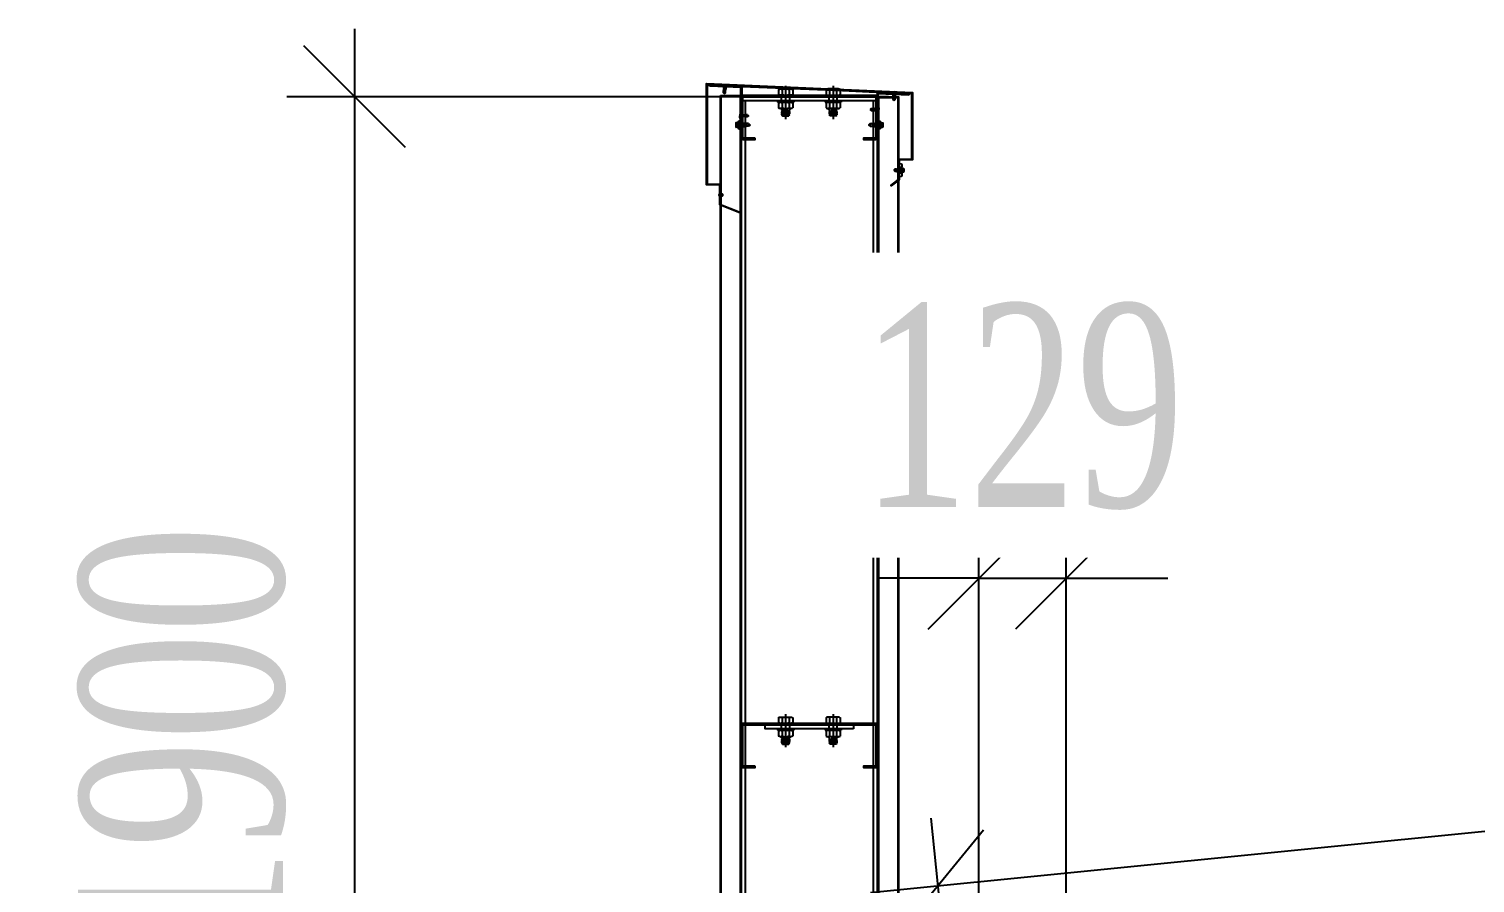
# Model space of a CAD drawing. Header units: inches. Extents: x 315041 to 662841, y -45540 to -35018.
# Drawn here: x 329958.72 to 329980.05, y -36197.7 to -36185.1 of the extents above; entities that cross this region are included whole.
import ezdxf

# ---------------------------------------------------------------- set-up
doc = ezdxf.new("R2010")
doc.units = ezdxf.units.IN
doc.header["$MEASUREMENT"] = 0
doc.linetypes.add('CENTER2', pattern=[28.575, 19.05, -3.175, 3.175, -3.175])
doc.linetypes.add('DASHED2', pattern=[9.525, 6.35, -3.175])
for name, color, linetype in [('2', 2, 'Continuous'), ('251', 251, 'Continuous'), ('3', 3, 'Continuous'), ('5', 5, 'Continuous'), ('6', 6, 'Continuous'), ('8', 8, 'Continuous'), ('DIM', 8, 'Continuous'), ('flashing', 6, 'Continuous'), ('STRUCTURE', 1, 'Continuous')]:
    doc.layers.add(name, color=color, linetype=linetype)
doc.styles.add('ST1', font='times.ttf', dxfattribs={"width": 0.7})
doc.dimstyles.new('100', dxfattribs={"dimtxt": 3, "dimasz": 1.5, "dimexe": 1, "dimexo": 0, "dimgap": 1, "dimtad": 1, "dimdec": 0, "dimlfac": 100, "dimzin": 0, "dimdsep": 46, "dimtxsty": 'ST1', "dimblk": 'OBLIQUE', "dimcen": 1, "dimdle": 1, "dimclrd": 8, "dimclre": 8, "dimclrt": 3, "dimadec": 0, "dimazin": 0, "dimtfac": 1, "dimtdec": 0, "dimtix": 1, "dimtmove": 1, "dimatfit": 3, "dimfxl": 0, "dimtfill": 1, "dimtolj": 1, "dimtzin": 0, "dimlwd": -1, "dimlwe": -1, "dimarcsym": 1})

# ---------------------------------------------------------------- blocks, each defined once
blk = doc.blocks.new('*U170')
at = {"layer": '251'}
h = blk.add_hatch(color=256, dxfattribs=at)
h.paths.add_polyline_path([(-0.053, -0.04), (-0.053, -0.043, -0.192582), (-0.048, -0.029, -0.192582), (-0.053, -0.014)])
h.paths.add_polyline_path([(-0.053, 0.014, -0.192582), (-0.048, 0.029, -0.192582), (-0.053, 0.043)])
h = blk.add_hatch(color=256, dxfattribs=at)
h.paths.add_polyline_path([(0.056, -0.04), (0.056, -0.043, -0.192582), (0.062, -0.029, -0.192582), (0.056, -0.014)])
h.paths.add_polyline_path([(0.056, 0.014, -0.192582), (0.062, 0.029, -0.192582), (0.056, 0.043)])
at = {"layer": '5', "linetype": 'CENTER2', "ltscale": 0.2}
blk.add_line((-0.077, 0), (0.194, 0), dxfattribs=at)
at = {"layer": '8'}
for p, q in [((-0.053, 0.04), (-0.053, -0.04)), ((-0.048, 0.058), (-0.006, 0.058)), ((-0.048, 0.029), (-0.006, 0.029)), ((0, 0.043), (0, -0.043)), ((0.044, 0.033), (0, 0.033)), ((0.044, -0.066), (0.044, 0.066)), ((0.044, 0.066), (0.056, 0.066)), ((0.056, -0.066), (0.056, 0.066)), ((0.056, 0.04), (0.056, -0.04)), ((0.062, 0.058), (0.103, 0.058)), ((0.062, 0.029), (0.103, 0.029)), ((0.109, 0.043), (0.109, -0.043)), ((0.117, 0.033), (0.109, 0.033)), ((0.121, 0.027), (0.117, 0.033)), ((0.117, 0.033), (0.117, -0.017)), ((0.117, -0.017), (0.121, 0.027)), ((0.127, 0.033), (0.121, 0.027)), ((0.131, 0.027), (0.127, 0.033)), ((0.164, 0.03), (0.161, 0.027)), ((0.169, 0.027), (0.164, 0.03)), ((0.166, -0.027), (0.167, 0)), ((0.169, 0), (0.167, 0)), ((0.167, 0), (0.169, 0)), ((0.169, 0.027), (0.169, -0.027)), ((-0.048, -0.029), (-0.006, -0.029)), ((-0.048, -0.029), (-0.006, -0.029)), ((-0.048, -0.058), (-0.006, -0.058)), ((0.044, -0.033), (0, -0.033)), ((0.044, -0.066), (0.056, -0.066)), ((0.062, -0.029), (0.103, -0.029)), ((0.062, -0.029), (0.103, -0.029)), ((0.062, -0.058), (0.103, -0.058)), ((0.12, -0.033), (0.109, -0.033)), ((0.126, -0.027), (0.12, -0.033)), ((0.16, -0.033), (0.156, -0.027)), ((0.166, -0.027), (0.16, -0.033)), ((0.166, -0.027), (0.169, -0.027))]:
    blk.add_line(p, q, dxfattribs=at)
for points in [[(0.136, -0.027), (0.13, -0.033), (0.126, -0.027), (0.131, 0.027), (0.137, 0.033), (0.141, 0.027)], [(0.146, -0.027), (0.14, -0.033), (0.136, -0.027), (0.141, 0.027), (0.147, 0.033), (0.151, 0.027)], [(0.156, -0.027), (0.15, -0.033), (0.146, -0.027), (0.151, 0.027), (0.157, 0.033), (0.161, 0.027)]]:
    blk.add_lwpolyline(points, close=True, dxfattribs=at)
for centre, start, end in [((-0.032, 0.043), 136.3972, 223.6028), ((-0.032, 0.014), 136.3972, 180), ((-0.021, 0.043), 316.3972, 43.6028), ((-0.021, 0.014), 0, 43.6028), ((0.077, 0.043), 136.3972, 223.6028), ((0.077, 0.014), 136.3972, 180), ((0.088, 0.043), 316.3972, 43.6028), ((0.088, 0.014), 0, 43.6028), ((-0.032, -0.014), 180, 223.6028), ((-0.032, -0.043), 136.3972, 223.6028), ((-0.021, -0.014), 316.3972, 0), ((-0.021, -0.043), 316.3972, 43.6028), ((0.077, -0.014), 180, 223.6028), ((0.077, -0.043), 136.3972, 223.6028), ((0.088, -0.014), 316.3972, 0), ((0.088, -0.043), 316.3972, 43.6028)]:
    blk.add_arc(centre, 0.0209, start, end, dxfattribs=at)
blk = doc.blocks.new('*U171')
at = {"layer": '251'}
h = blk.add_hatch(color=256, dxfattribs=at)
h.paths.add_polyline_path([(-0.053, -0.04), (-0.053, -0.043, -0.192582), (-0.048, -0.029, -0.192582), (-0.053, -0.014)])
h.paths.add_polyline_path([(-0.053, 0.014, -0.192582), (-0.048, 0.029, -0.192582), (-0.053, 0.043)])
h = blk.add_hatch(color=256, dxfattribs=at)
h.paths.add_polyline_path([(0.056, -0.04), (0.056, -0.043, -0.192582), (0.062, -0.029, -0.192582), (0.056, -0.014)])
h.paths.add_polyline_path([(0.056, 0.014, -0.192582), (0.062, 0.029, -0.192582), (0.056, 0.043)])
at = {"layer": '5', "linetype": 'CENTER2', "ltscale": 0.2}
blk.add_line((-0.077, 0), (0.194, 0), dxfattribs=at)
at = {"layer": '8'}
for p, q in [((-0.053, 0.04), (-0.053, -0.04)), ((-0.048, 0.058), (-0.006, 0.058)), ((-0.048, 0.029), (-0.006, 0.029)), ((0, 0.043), (0, -0.043)), ((0.044, 0.033), (0, 0.033)), ((0.044, -0.066), (0.044, 0.066)), ((0.044, 0.066), (0.056, 0.066)), ((0.056, -0.066), (0.056, 0.066)), ((0.056, 0.04), (0.056, -0.04)), ((0.062, 0.058), (0.103, 0.058)), ((0.062, 0.029), (0.103, 0.029)), ((0.109, 0.043), (0.109, -0.043)), ((0.117, 0.033), (0.109, 0.033)), ((0.121, 0.027), (0.117, 0.033)), ((0.117, 0.033), (0.117, -0.017)), ((0.117, -0.017), (0.121, 0.027)), ((0.127, 0.033), (0.121, 0.027)), ((0.131, 0.027), (0.127, 0.033)), ((0.164, 0.03), (0.161, 0.027)), ((0.169, 0.027), (0.164, 0.03)), ((0.166, -0.027), (0.167, 0)), ((0.169, 0), (0.167, 0)), ((0.167, 0), (0.169, 0)), ((0.169, 0.027), (0.169, -0.027)), ((-0.048, -0.029), (-0.006, -0.029)), ((-0.048, -0.029), (-0.006, -0.029)), ((-0.048, -0.058), (-0.006, -0.058)), ((0.044, -0.033), (0, -0.033)), ((0.044, -0.066), (0.056, -0.066)), ((0.062, -0.029), (0.103, -0.029)), ((0.062, -0.029), (0.103, -0.029)), ((0.062, -0.058), (0.103, -0.058)), ((0.12, -0.033), (0.109, -0.033)), ((0.126, -0.027), (0.12, -0.033)), ((0.16, -0.033), (0.156, -0.027)), ((0.166, -0.027), (0.16, -0.033)), ((0.166, -0.027), (0.169, -0.027))]:
    blk.add_line(p, q, dxfattribs=at)
for points in [[(0.136, -0.027), (0.13, -0.033), (0.126, -0.027), (0.131, 0.027), (0.137, 0.033), (0.141, 0.027)], [(0.146, -0.027), (0.14, -0.033), (0.136, -0.027), (0.141, 0.027), (0.147, 0.033), (0.151, 0.027)], [(0.156, -0.027), (0.15, -0.033), (0.146, -0.027), (0.151, 0.027), (0.157, 0.033), (0.161, 0.027)]]:
    blk.add_lwpolyline(points, close=True, dxfattribs=at)
for centre, start, end in [((-0.032, 0.043), 136.3972, 223.6028), ((-0.032, 0.014), 136.3972, 180), ((-0.021, 0.043), 316.3972, 43.6028), ((-0.021, 0.014), 0, 43.6028), ((0.077, 0.043), 136.3972, 223.6028), ((0.077, 0.014), 136.3972, 180), ((0.088, 0.043), 316.3972, 43.6028), ((0.088, 0.014), 0, 43.6028), ((-0.032, -0.014), 180, 223.6028), ((-0.032, -0.043), 136.3972, 223.6028), ((-0.021, -0.014), 316.3972, 0), ((-0.021, -0.043), 316.3972, 43.6028), ((0.077, -0.014), 180, 223.6028), ((0.077, -0.043), 136.3972, 223.6028), ((0.088, -0.014), 316.3972, 0), ((0.088, -0.043), 316.3972, 43.6028)]:
    blk.add_arc(centre, 0.0209, start, end, dxfattribs=at)
blk = doc.blocks.new('*U172')
at = {"layer": '251'}
h = blk.add_hatch(color=256, dxfattribs=at)
h.paths.add_polyline_path([(-0.053, -0.04), (-0.053, -0.043, -0.192582), (-0.048, -0.029, -0.192582), (-0.053, -0.014)])
h.paths.add_polyline_path([(-0.053, 0.014, -0.192582), (-0.048, 0.029, -0.192582), (-0.053, 0.043)])
h = blk.add_hatch(color=256, dxfattribs=at)
h.paths.add_polyline_path([(0.056, -0.04), (0.056, -0.043, -0.192582), (0.062, -0.029, -0.192582), (0.056, -0.014)])
h.paths.add_polyline_path([(0.056, 0.014, -0.192582), (0.062, 0.029, -0.192582), (0.056, 0.043)])
at = {"layer": '5', "linetype": 'CENTER2', "ltscale": 0.2}
blk.add_line((-0.077, 0), (0.194, 0), dxfattribs=at)
at = {"layer": '8'}
for p, q in [((-0.053, 0.04), (-0.053, -0.04)), ((-0.048, 0.058), (-0.006, 0.058)), ((-0.048, 0.029), (-0.006, 0.029)), ((0, 0.043), (0, -0.043)), ((0.044, 0.033), (0, 0.033)), ((0.044, -0.066), (0.044, 0.066)), ((0.044, 0.066), (0.056, 0.066)), ((0.056, -0.066), (0.056, 0.066)), ((0.056, 0.04), (0.056, -0.04)), ((0.062, 0.058), (0.103, 0.058)), ((0.062, 0.029), (0.103, 0.029)), ((0.109, 0.043), (0.109, -0.043)), ((0.117, 0.033), (0.109, 0.033)), ((0.121, 0.027), (0.117, 0.033)), ((0.117, 0.033), (0.117, -0.017)), ((0.117, -0.017), (0.121, 0.027)), ((0.127, 0.033), (0.121, 0.027)), ((0.131, 0.027), (0.127, 0.033)), ((0.164, 0.03), (0.161, 0.027)), ((0.169, 0.027), (0.164, 0.03)), ((0.166, -0.027), (0.167, 0)), ((0.169, 0), (0.167, 0)), ((0.167, 0), (0.169, 0)), ((0.169, 0.027), (0.169, -0.027)), ((-0.048, -0.029), (-0.006, -0.029)), ((-0.048, -0.029), (-0.006, -0.029)), ((-0.048, -0.058), (-0.006, -0.058)), ((0.044, -0.033), (0, -0.033)), ((0.044, -0.066), (0.056, -0.066)), ((0.062, -0.029), (0.103, -0.029)), ((0.062, -0.029), (0.103, -0.029)), ((0.062, -0.058), (0.103, -0.058)), ((0.12, -0.033), (0.109, -0.033)), ((0.126, -0.027), (0.12, -0.033)), ((0.16, -0.033), (0.156, -0.027)), ((0.166, -0.027), (0.16, -0.033)), ((0.166, -0.027), (0.169, -0.027))]:
    blk.add_line(p, q, dxfattribs=at)
for points in [[(0.136, -0.027), (0.13, -0.033), (0.126, -0.027), (0.131, 0.027), (0.137, 0.033), (0.141, 0.027)], [(0.146, -0.027), (0.14, -0.033), (0.136, -0.027), (0.141, 0.027), (0.147, 0.033), (0.151, 0.027)], [(0.156, -0.027), (0.15, -0.033), (0.146, -0.027), (0.151, 0.027), (0.157, 0.033), (0.161, 0.027)]]:
    blk.add_lwpolyline(points, close=True, dxfattribs=at)
for centre, start, end in [((-0.032, 0.043), 136.3972, 223.6028), ((-0.032, 0.014), 136.3972, 180), ((-0.021, 0.043), 316.3972, 43.6028), ((-0.021, 0.014), 0, 43.6028), ((0.077, 0.043), 136.3972, 223.6028), ((0.077, 0.014), 136.3972, 180), ((0.088, 0.043), 316.3972, 43.6028), ((0.088, 0.014), 0, 43.6028), ((-0.032, -0.014), 180, 223.6028), ((-0.032, -0.043), 136.3972, 223.6028), ((-0.021, -0.014), 316.3972, 0), ((-0.021, -0.043), 316.3972, 43.6028), ((0.077, -0.014), 180, 223.6028), ((0.077, -0.043), 136.3972, 223.6028), ((0.088, -0.014), 316.3972, 0), ((0.088, -0.043), 316.3972, 43.6028)]:
    blk.add_arc(centre, 0.0209, start, end, dxfattribs=at)
blk = doc.blocks.new('*U173')
at = {"layer": '251'}
h = blk.add_hatch(color=256, dxfattribs=at)
h.paths.add_polyline_path([(-0.053, -0.04), (-0.053, -0.043, -0.192582), (-0.048, -0.029, -0.192582), (-0.053, -0.014)])
h.paths.add_polyline_path([(-0.053, 0.014, -0.192582), (-0.048, 0.029, -0.192582), (-0.053, 0.043)])
h = blk.add_hatch(color=256, dxfattribs=at)
h.paths.add_polyline_path([(0.056, -0.04), (0.056, -0.043, -0.192582), (0.062, -0.029, -0.192582), (0.056, -0.014)])
h.paths.add_polyline_path([(0.056, 0.014, -0.192582), (0.062, 0.029, -0.192582), (0.056, 0.043)])
at = {"layer": '5', "linetype": 'CENTER2', "ltscale": 0.2}
blk.add_line((-0.077, 0), (0.194, 0), dxfattribs=at)
at = {"layer": '8'}
for p, q in [((-0.053, 0.04), (-0.053, -0.04)), ((-0.048, 0.058), (-0.006, 0.058)), ((-0.048, 0.029), (-0.006, 0.029)), ((0, 0.043), (0, -0.043)), ((0.044, 0.033), (0, 0.033)), ((0.044, -0.066), (0.044, 0.066)), ((0.044, 0.066), (0.056, 0.066)), ((0.056, -0.066), (0.056, 0.066)), ((0.056, 0.04), (0.056, -0.04)), ((0.062, 0.058), (0.103, 0.058)), ((0.062, 0.029), (0.103, 0.029)), ((0.109, 0.043), (0.109, -0.043)), ((0.117, 0.033), (0.109, 0.033)), ((0.121, 0.027), (0.117, 0.033)), ((0.117, 0.033), (0.117, -0.017)), ((0.117, -0.017), (0.121, 0.027)), ((0.127, 0.033), (0.121, 0.027)), ((0.131, 0.027), (0.127, 0.033)), ((0.164, 0.03), (0.161, 0.027)), ((0.169, 0.027), (0.164, 0.03)), ((0.166, -0.027), (0.167, 0)), ((0.169, 0), (0.167, 0)), ((0.167, 0), (0.169, 0)), ((0.169, 0.027), (0.169, -0.027)), ((-0.048, -0.029), (-0.006, -0.029)), ((-0.048, -0.029), (-0.006, -0.029)), ((-0.048, -0.058), (-0.006, -0.058)), ((0.044, -0.033), (0, -0.033)), ((0.044, -0.066), (0.056, -0.066)), ((0.062, -0.029), (0.103, -0.029)), ((0.062, -0.029), (0.103, -0.029)), ((0.062, -0.058), (0.103, -0.058)), ((0.12, -0.033), (0.109, -0.033)), ((0.126, -0.027), (0.12, -0.033)), ((0.16, -0.033), (0.156, -0.027)), ((0.166, -0.027), (0.16, -0.033)), ((0.166, -0.027), (0.169, -0.027))]:
    blk.add_line(p, q, dxfattribs=at)
for points in [[(0.136, -0.027), (0.13, -0.033), (0.126, -0.027), (0.131, 0.027), (0.137, 0.033), (0.141, 0.027)], [(0.146, -0.027), (0.14, -0.033), (0.136, -0.027), (0.141, 0.027), (0.147, 0.033), (0.151, 0.027)], [(0.156, -0.027), (0.15, -0.033), (0.146, -0.027), (0.151, 0.027), (0.157, 0.033), (0.161, 0.027)]]:
    blk.add_lwpolyline(points, close=True, dxfattribs=at)
for centre, start, end in [((-0.032, 0.043), 136.3972, 223.6028), ((-0.032, 0.014), 136.3972, 180), ((-0.021, 0.043), 316.3972, 43.6028), ((-0.021, 0.014), 0, 43.6028), ((0.077, 0.043), 136.3972, 223.6028), ((0.077, 0.014), 136.3972, 180), ((0.088, 0.043), 316.3972, 43.6028), ((0.088, 0.014), 0, 43.6028), ((-0.032, -0.014), 180, 223.6028), ((-0.032, -0.043), 136.3972, 223.6028), ((-0.021, -0.014), 316.3972, 0), ((-0.021, -0.043), 316.3972, 43.6028), ((0.077, -0.014), 180, 223.6028), ((0.077, -0.043), 136.3972, 223.6028), ((0.088, -0.014), 316.3972, 0), ((0.088, -0.043), 316.3972, 43.6028)]:
    blk.add_arc(centre, 0.0209, start, end, dxfattribs=at)
blk = doc.blocks.new('RIVET')
at = {"color": 8}
for p, q in [((-3.9, 1.1), (-4.2, 0)), ((-4.2, 0), (-3.9, -1.1)), ((-3.9, -1.1), (-3.9, 1.1)), ((-3.5, -1.3), (-3.5, 1.3)), ((-1, -1.2), (-1, 1.3)), ((-1, 1.3), (-0.1, 1.3)), ((0, 1.3), (0, 2.4)), ((0, -1.3), (0, 1.3)), ((0.1, 2.5), (0.1, 2.5)), ((0.1, 2.5), (0.7, 1.4)), ((0.1, -2.5), (0.1, 2.5)), ((0.7, 1.1), (0.7, -1.1)), ((0.9, 0.7), (0.7, 0.7)), ((0.9, -0.7), (0.9, 0.7)), ((-0.1, -1.2), (-1, -1.2)), ((0, -2.4), (0, -1.3)), ((0.7, -1.4), (0.1, -2.5)), ((0.1, -2.5), (0.1, -2.5)), ((0.9, -0.7), (0.7, -0.7))]:
    blk.add_line(p, q, dxfattribs=at)
for centre, radius, start, end in [((-3.4, 0.7), 0.634, 101.5667, 142.2309), ((-2.5, -0.1), 1.78, 64.6352, 125.2369), ((-0.9, 3), 1.71, 240.4783, 268.3625), ((-0.1, 1.3), 0.0625, 270, 0), ((0.1, 2.4), 0.0625, 90, 180), ((0.1, 2.4), 0.0625, 26.5651, 90), ((0.1, 1.1), 0.625, 0, 26.5651), ((5.4, 0.6), 4.45, 179.0778, 187.9518), ((5.8, -0.6), 4.85, 172.415, 180.5555), ((-3.4, -0.7), 0.634, 217.7691, 258.4333), ((-2.5, 0.1), 1.78, 234.7631, 295.3648), ((-0.9, -3), 1.71, 91.6375, 119.5217), ((-0.1, -1.3), 0.0625, 0, 90), ((0.1, -2.4), 0.0625, 180, 270), ((0.1, -2.4), 0.0625, 270, 333.4349), ((0.1, -1.1), 0.625, 333.4349, 0)]:
    blk.add_arc(centre, radius, start, end, dxfattribs=at)
blk = doc.blocks.new('SideLap')
at = {"layer": 'STRUCTURE', "color": 1, "linetype": 'Continuous'}
for p, q in [((15, 16), (0, 0)), ((20, 6), (0, -3)), ((15, 16), (20, 12)), ((15, 16), (40, 16)), ((42, 30), (40, 16)), ((40, 16), (44, -8)), ((48, 16), (42, 30)), ((42, 30), (48, -10)), ((52, -11), (48, 16)), ((48, 16), (52, 16)), ((54, 30), (52, 16)), ((52, 16), (57, -18)), ((60, 16), (54, 30)), ((54, 30), (64, -33)), ((65, -18), (60, 16)), ((60, 16), (64, 16)), ((66, 30), (64, 16)), ((64, 16), (69, -18)), ((72, 16), (66, 30)), ((66, 30), (76, -33)), ((77, -18), (72, 16)), ((72, 16), (76, 16)), ((78, 31), (76, 16)), ((76, 16), (81, -18)), ((84, 16), (78, 31)), ((78, 31), (88, -33)), ((89, -18), (84, 16)), ((84, 16), (88, 16)), ((90, 30), (88, 16)), ((88, 16), (93, -18)), ((96, 16), (90, 30)), ((90, 30), (100, -33)), ((101, -18), (96, 16)), ((96, 16), (100, 16)), ((102, 30), (100, 16)), ((100, 16), (105, -18)), ((108, 16), (102, 30)), ((102, 30), (112, -33)), ((112, -11), (108, 16)), ((108, 16), (112, 16)), ((112, -51), (112, 48)), ((122, -52), (122, 49)), ((122, 49), (126, 49)), ((126, 49), (134, 16)), ((126, 49), (126, -52)), ((134, 16), (134, -18)), ((134, 16), (135, 16)), ((135, 39), (135, 19)), ((135, 19), (135, -22)), ((142, 39), (142, -42)), ((142, 26), (165, 26)), ((142, 25), (161, 23)), ((161, 1), (142, -1)), ((169, 22), (169, -25)), ((0, -3), (15, -18)), ((2, -2), (16, -10)), ((15, -18), (45, -18)), ((24, -12), (51, -17)), ((45, -16), (45, -18)), ((45, -18), (52, -33)), ((49, -16), (52, -33)), ((52, -33), (53, -18)), ((53, -18), (53, -16)), ((53, -18), (57, -18)), ((57, -18), (64, -33)), ((64, -33), (65, -18)), ((65, -18), (69, -18)), ((69, -18), (76, -33)), ((76, -33), (77, -18)), ((77, -18), (81, -18)), ((81, -18), (88, -33)), ((88, -33), (89, -18)), ((89, -18), (93, -18)), ((93, -18), (100, -33)), ((100, -33), (101, -18)), ((101, -18), (105, -18)), ((105, -18), (112, -33)), ((112, -33), (112, -20)), ((126, -52), (122, -52)), ((134, -18), (126, -52)), ((134, -18), (135, -18)), ((135, -22), (135, -42)), ((142, -2), (161, -4)), ((161, -26), (142, -28)), ((142, -28), (165, -28))]:
    blk.add_line(p, q, dxfattribs=at)
for centre, radius, start, end in [((18, 9), 3.99, 304.2302, 54.5641), ((113, 77), 29.4, 267.4208, 287.7348), ((138, 39), 3.42, 9.6964, 170.3036), ((147, 12), 18.2, 322.5592, 37.4408), ((165, 22), 3.38, 0, 90), ((2, -1), 2.24, 141.6348, 215.4287), ((24, 2), 14.9, 234.0048, 267.8268), ((52, 2), 13, 231.0825, 265.3922), ((51, -14), 2.99, 285.9762, 82.6971), ((113, -80), 29.4, 72.2652, 92.5792), ((138, -41), 3.59, 199.7637, 340.2363), ((147, -15), 18.2, 322.5592, 37.4408), ((165, -25), 3.38, 270, 0)]:
    blk.add_arc(centre, radius, start, end, dxfattribs=at)
blk = doc.blocks.new('HFR-1')
at = {"layer": 'STRUCTURE', "color": 1, "linetype": 'Continuous'}
for p, q in [((-5.5, 0), (5.5, 0)), ((-5.2, 0.8), (-3.4, 1.5)), ((5.2, 0.8), (3.4, 1.5)), ((-2.4, -1.2), (-3, -1.6)), ((-3, -1.6), (-2.4, -1.9)), ((-2.4, -1.9), (-3, -2.3)), ((-3, -2.3), (-2.4, -2.6)), ((-2.4, -2.6), (-3, -3)), ((-3, -3), (-2.4, -3.3)), ((-2.4, -3.3), (-3, -3.7)), ((-3, -3.7), (-2.4, -4.1)), ((-2.4, -4.1), (-3, -4.4)), ((-3, -4.4), (-2.4, -4.8)), ((-2.4, -4.8), (-3, -5.1)), ((-3, -5.1), (-2.4, -5.5)), ((-2.4, -5.5), (-3, -5.8)), ((-3, -5.8), (-2.4, -6.2)), ((-2.4, -6.2), (-3, -6.6)), ((-3, -6.6), (-2.4, -6.9)), ((-2.4, -6.9), (-3, -7.3)), ((-3, -7.3), (-2.4, -7.6)), ((-2.4, -7.6), (-3, -8)), ((-3, -8), (-2.4, -8.3)), ((-2.4, -8.3), (-3, -8.7)), ((-3, -8.7), (-2.4, -9)), ((-2.4, -9), (-3, -9.4)), ((-3, -9.4), (-2.4, -9.7)), ((-2.4, -9.7), (-3, -10.1)), ((-3, -10.1), (-2.4, -10.5)), ((-2.4, -10.5), (-3, -10.8)), ((-3, -10.8), (-2.4, -11.2)), ((-2.4, -11.2), (-3, -11.5)), ((-3, -11.5), (-2.4, -11.9)), ((-2.9, -1.6), (2.9, -1.4)), ((-2.9, -2.3), (2.9, -2.1)), ((-2.9, -3), (2.9, -2.8)), ((-2.9, -3.7), (2.9, -3.6)), ((-2.9, -4.4), (2.9, -4.3)), ((-2.9, -5.1), (2.9, -5)), ((-2.9, -5.9), (2.9, -5.7)), ((-2.9, -6.6), (2.9, -6.4)), ((-2.9, -7.3), (2.9, -7.1)), ((-2.9, -8), (2.9, -7.8)), ((-2.9, -8.7), (2.9, -8.5)), ((-2.9, -9.4), (2.9, -9.2)), ((-2.9, -10.1), (1.5, -10)), ((-2.9, -10.8), (1.3, -10.7)), ((-2.9, -11.5), (0.9, -11.4)), ((-2.5, -17.4), (-2.5, -11.8)), ((-2.5, -17.4), (-2, -16.7)), ((-2.5, -17.4), (-0.2, -19.7)), ((2.4, -1.1), (-2.4, -1.2)), ((2.4, -1.8), (-2.4, -1.9)), ((-2.4, -1.9), (2.4, -1.8)), ((-2.4, -2.6), (2.4, -2.5)), ((2.4, -2.5), (-2.4, -2.6)), ((-2.4, -3.3), (2.4, -3.2)), ((2.4, -3.2), (-2.4, -3.3)), ((-2.4, -4.1), (2.4, -3.9)), ((2.4, -3.9), (-2.4, -4.1)), ((-2.4, -4.8), (2.4, -4.6)), ((2.4, -4.6), (-2.4, -4.8)), ((-2.4, -5.5), (2.4, -5.3)), ((2.4, -5.3), (-2.4, -5.5)), ((-2.4, -6.2), (2.4, -6)), ((2.4, -6), (-2.4, -6.2)), ((-2.4, -6.9), (2.4, -6.8)), ((2.4, -6.8), (-2.4, -6.9)), ((-2.4, -7.6), (2.4, -7.5)), ((2.4, -7.5), (-2.4, -7.6)), ((-2.4, -8.3), (2.4, -8.2)), ((2.4, -8.2), (-2.4, -8.3)), ((-2.4, -9), (2.4, -8.9)), ((2.4, -8.9), (-2.4, -9)), ((-2.4, -9.7), (2.4, -9.6)), ((2.4, -9.6), (-2.4, -9.7)), ((1.4, -10.3), (-2.4, -10.5)), ((-2.4, -10.5), (1.4, -10.3)), ((-2.4, -11.2), (1.1, -11.1)), ((1.1, -11.1), (-2.4, -11.2)), ((-2.4, -11.9), (0.4, -11.8)), ((-1, -16.7), (0.2, -19.7)), ((0.1, -19.4), (1.2, -17.3)), ((0.2, -19.7), (2.5, -17.4)), ((1.6, -16.1), (2.3, -10.2)), ((2.2, -10), (2.9, -10)), ((2.2, -11), (2.4, -11)), ((2.4, -11), (2.2, -11)), ((2.2, -11.4), (2.9, -11.4)), ((2.2, -11.7), (2.4, -11.7)), ((2.4, -10.3), (2.3, -10.3)), ((2.3, -10.3), (2.4, -10.3)), ((2.3, -10.7), (2.9, -10.7)), ((2.9, -1.4), (2.4, -1.1)), ((2.4, -1.8), (2.9, -1.4)), ((2.9, -2.1), (2.4, -1.8)), ((2.4, -2.5), (2.9, -2.1)), ((2.9, -2.8), (2.4, -2.5)), ((2.4, -3.2), (2.9, -2.8)), ((2.9, -3.6), (2.4, -3.2)), ((2.4, -3.9), (2.9, -3.6)), ((2.9, -4.3), (2.4, -3.9)), ((2.4, -4.6), (2.9, -4.3)), ((2.9, -5), (2.4, -4.6)), ((2.4, -5.3), (2.9, -5)), ((2.9, -5.7), (2.4, -5.3)), ((2.4, -6), (2.9, -5.7)), ((2.9, -6.4), (2.4, -6)), ((2.4, -6.8), (2.9, -6.4)), ((2.9, -7.1), (2.4, -6.8)), ((2.4, -7.5), (2.9, -7.1)), ((2.9, -7.8), (2.4, -7.5)), ((2.4, -8.2), (2.9, -7.8)), ((2.9, -8.5), (2.4, -8.2)), ((2.4, -8.9), (2.9, -8.5)), ((2.9, -9.2), (2.4, -8.9)), ((2.4, -9.6), (2.9, -9.2)), ((2.9, -10), (2.4, -9.6)), ((2.4, -10.3), (2.9, -10)), ((2.9, -10.7), (2.4, -10.3)), ((2.4, -11), (2.9, -10.7)), ((2.9, -11.4), (2.4, -11)), ((2.4, -11.7), (2.9, -11.4)), ((2.5, -17.4), (2.5, -11.7))]:
    blk.add_line(p, q, dxfattribs=at)
at = {"layer": 'STRUCTURE', "color": 1, "linetype": 'Continuous', "ltscale": 8}
for p in [(-3.4, 1.5), (3.4, 1.5)]:
    blk.add_line(p, (0, 1.5), dxfattribs=at)
at = {"layer": 'STRUCTURE', "color": 1, "linetype": 'DASHED2'}
for p in [(-1.9, 1.5), (1.9, 1.5)]:
    blk.add_line(p, (0, 0), dxfattribs=at)
at = {"layer": 'STRUCTURE', "color": 1, "linetype": 'Continuous', "ltscale": 8}
for centre, start, end in [((-4.7, 0.2), 130.41, 194.8062), ((4.7, 0.2), 345.1938, 49.59)]:
    blk.add_arc(centre, 0.801, start, end, dxfattribs=at)
at = {"layer": 'STRUCTURE', "color": 1, "linetype": 'Continuous'}
for centre, radius, start, end in [((-7.3, -9), 9.14, 58.065, 78.8402), ((5.1, -3.8), 3.83, 84.2039, 134.3621), ((-1.5, -17.1), 0.59, 34.2302, 144.5641), ((0, -19.4), 0.331, 231.6348, 305.4287), ((-0.5, -10.1), 1.93, 296.6041, 355.3922), ((-0.6, -16), 2.2, 324.0048, 357.8268), ((1.9, -10.3), 0.444, 15.9762, 172.6971)]:
    blk.add_arc(centre, radius, start, end, dxfattribs=at)
blk = doc.blocks.new('Short_Self_drilling')
at = {"layer": 'STRUCTURE', "color": 1, "linetype": 'Continuous'}
for p, q in [((6.4, 1.7), (-6.4, 1.7)), ((5.1, 3.8), (-5.1, 3.8)), ((-2.6, 2.9), (-5.1, 2.9)), ((-3.4, 3.8), (-3.4, 6.8)), ((3, 7.2), (-3, 7.2)), ((2.6, 2.9), (-2.6, 2.9)), ((-2.1, 2.8), (-2.1, 2.9)), ((6.3, 0), (0, 0)), ((2.2, 2.8), (2.2, 2.9)), ((2.2, -0.5), (2.2, 0)), ((5.1, 2.9), (2.6, 2.9)), ((3.4, 3.8), (3.4, 6.8)), ((3, -1.2), (-2.7, -0.2)), ((3, -2.7), (-2.7, -1.8)), ((3, -4.2), (-2.7, -3.3)), ((3, -5.8), (-2.7, -4.8)), ((3, -7.3), (-2.7, -6.3)), ((-1.9, -8), (-2.7, -7.9)), ((-2.1, -1.4), (-2.1, -0.9)), ((-2.1, -2.9), (-2.1, -2.4)), ((-2.1, -4.4), (-2.1, -3.9)), ((-2.1, -6), (-2.1, -5.4)), ((-2.1, -7.5), (-2.1, -7)), ((-2.1, -12.3), (-2.1, -8.5)), ((3, -8.8), (-1.1, -8.1)), ((2.1, -12.3), (2.1, -9.1)), ((2.2, -2), (2.2, -1.5)), ((2.2, -3.6), (2.2, -3)), ((2.2, -5.1), (2.2, -4.6)), ((2.2, -6.6), (2.2, -6.1)), ((2.2, -8.1), (2.2, -7.6))]:
    blk.add_line(p, q, dxfattribs=at)
blk.add_lwpolyline([(6.4, 1.3), (6.4, 1.7), (2.1, 2.8), (-2.1, 2.8), (-6.4, 1.7), (-6.4, 1.3)], close=True, dxfattribs=at)
for points in [[(-6.4, 1.3, -0.088869), (-6.3, 0), (0, 0)], [(-0.1, 3.8), (-0.3, 6.2, 0.338878), (-3.1, 6.2), (-3.3, 3.8)], [(3.3, 3.8), (3.1, 6.2, 0.338878), (0.3, 6.2), (0.1, 3.8)], [(2.1, -12.3), (0.2, -14.2, -0.333596), (-0.2, -14.2), (-2.1, -12.3)], [(-0.1, -14), (-1, -12.2, -0.148657), (-1.4, -11.2), (-2, -7.7, -0.815006), (-1.2, -7.8, 0.150833), (-0.8, -8.7)], [(2.1, -12.3), (1.7, -11.7, 0.52242), (0.9, -11.7), (-0.2, -14.2)]]:
    blk.add_lwpolyline(points, format="xyb", dxfattribs=at)
for points in [[(3, -1.2), (2.2, -1.5), (-2.1, -0.8), (-2.7, -0.2), (-2.4, 0)], [(3, -2.7), (2.2, -3), (-2.1, -2.4), (-2.7, -1.8), (-2.1, -1.4), (2.2, -2), (3, -2.7)], [(3, -4.2), (2.2, -4.6), (-2.1, -3.9), (-2.7, -3.3), (-2.1, -2.9), (2.2, -3.6), (3, -4.2)], [(3, -5.8), (2.2, -6.1), (-2.1, -5.4), (-2.7, -4.8), (-2.1, -4.4), (2.2, -5.1), (3, -5.8)], [(3, -7.3), (2.2, -7.6), (-2.1, -7), (-2.7, -6.3), (-2.1, -6), (2.2, -6.6), (3, -7.3)], [(-1.8, -8.5), (-2.1, -8.5), (-2.7, -7.9), (-2.1, -7.5), (-1.8, -7.5)], [(-1.3, -7.6), (2.2, -8.1), (3, -8.8)], [(-1.2, 0), (2.2, -0.5), (3, -1.2)], [(3, -8.8), (2.2, -9.1), (-0.8, -8.7)]]:
    blk.add_lwpolyline(points, dxfattribs=at)
for centre, radius, start, end in [((-5, 3.3), 0.455, 109.7949, 250.2674), ((-3, 6.8), 0.429, 90.0311, 180.0311), ((3, 6.8), 0.429, 0.0311, 90.0311), ((5.1, 3.3), 0.435, 279.7276, 80.3347), ((10, 0.2), 3.74, 162.2963, 182.6103)]:
    blk.add_arc(centre, radius, start, end, dxfattribs=at)
blk = doc.blocks.new('_Oblique')
at = {"color": 0, "linetype": 'ByBlock', "lineweight": -2}
blk.add_line((-0.5, -0.5), (0.5, 0.5), dxfattribs=at)
blk = doc.blocks.new('*D352')
at = {"color": 8, "linetype": 'Continuous', "transparency": 16777216}
for p, q in [((330004.773, -36200.56), (330004.071, -36193.538)), ((329971.135, -36197.839), (330005.165, -36194.434)), ((329972.733, -36203.765), (329972.031, -36196.744))]:
    blk.add_line(p, q, dxfattribs=at)
at = {"layer": 'Defpoints', "color": 0, "transparency": 16777216}
for p in [(330004.17, -36194.533), (330004.773, -36200.56), (329972.733, -36203.765)]:
    blk.add_point(p, dxfattribs=at)
at = {"color": 8, "transparency": 16777216, "xscale": 1.5, "yscale": 1.5, "zscale": 1.5}
for p, rotation in [((330004.17, -36194.533), 5.713737269101407), ((329972.13, -36197.739), 185.7137372691014)]:
    blk.add_blockref('_Oblique', p, dxfattribs=dict(at, rotation=rotation))
at = {"color": 3, "transparency": 16777216, "insert": (329987.899, -36193.623), "char_height": 3, "attachment_point": 5, "rotation": 5.7137, "style": 'ST1', "bg_fill": 3, "box_fill_scale": 1.25, "bg_fill_color": 256, "bg_fill_true_color": 13158600, "bg_fill_transparency": 1019152}
blk.add_mtext('\\A1;3220', dxfattribs=at)
blk = doc.blocks.new('*D359')
at = {"color": 8, "linetype": 'Continuous', "transparency": 16777216}
for p, q in [((329963.523, -36185.097), (329963.523, -36206.095)), ((329971.398, -36186.097), (329962.523, -36186.097)), ((329971.398, -36205.095), (329962.523, -36205.095))]:
    blk.add_line(p, q, dxfattribs=at)
at = {"layer": 'Defpoints', "color": 0, "transparency": 16777216}
for p in [(329971.398, -36186.097), (329963.523, -36205.095), (329971.398, -36205.095)]:
    blk.add_point(p, dxfattribs=at)
at = {"color": 8, "transparency": 16777216, "xscale": 1.5, "yscale": 1.5, "zscale": 1.5}
for p, rotation in [((329963.523, -36186.097), 90), ((329963.523, -36205.095), 270)]:
    blk.add_blockref('_Oblique', p, dxfattribs=dict(at, rotation=rotation))
at = {"color": 3, "transparency": 16777216, "insert": (329960.992, -36195.596), "char_height": 3, "attachment_point": 5, "rotation": 90, "style": 'ST1', "bg_fill": 3, "box_fill_scale": 1.25, "bg_fill_color": 256, "bg_fill_true_color": 13158600, "bg_fill_transparency": 16678564}
blk.add_mtext('\\A1;1900', dxfattribs=at)
blk = doc.blocks.new('*D825')
at = {"color": 8, "linetype": 'Continuous', "transparency": 16777216}
for p, q in [((329972.733, -36203.765), (329972.733, -36192.202)), ((329974.023, -36204.677), (329974.023, -36192.202)), ((329972.733, -36193.202), (329971.233, -36193.202)), ((329972.733, -36193.202), (329974.023, -36193.202)), ((329974.023, -36193.202), (329975.523, -36193.202))]:
    blk.add_line(p, q, dxfattribs=at)
at = {"layer": 'Defpoints', "color": 0, "transparency": 16777216}
for p in [(329974.023, -36193.202), (329972.733, -36203.765), (329974.023, -36204.677)]:
    blk.add_point(p, dxfattribs=at)
at = {"color": 8, "transparency": 16777216, "xscale": 1.5, "yscale": 1.5, "zscale": 1.5}
blk.add_blockref('_Oblique', (329972.733, -36193.202), dxfattribs=at)
at = {"color": 8, "transparency": 16777216, "xscale": 1.5, "yscale": 1.5, "zscale": 1.5, "rotation": 180}
blk.add_blockref('_Oblique', (329974.023, -36193.202), dxfattribs=at)
at = {"color": 3, "transparency": 16777216, "insert": (329973.378, -36190.671), "char_height": 3, "attachment_point": 5, "style": 'ST1', "bg_fill": 3, "box_fill_scale": 1.25, "bg_fill_color": 256, "bg_fill_true_color": 13158600, "bg_fill_transparency": 0}
blk.add_mtext('\\A1;129', dxfattribs=at)

msp = doc.modelspace()

# ---------------------------------------------------------------- linework, layer by layer
at = {"layer": '2'}
msp.add_line((329971.2329, -36186.1569), (329969.2329, -36186.1569), dxfattribs=at)
at = {"layer": '2', "color": 9}
for p, q in [((329969.2929, -36209.2435), (329969.2929, -36186.1569)), ((329971.1729, -36186.1569), (329971.1729, -36207.3635))]:
    msp.add_line(p, q, dxfattribs=at)
at = {"layer": '2', "ltscale": 50}
for points in [[(329969.4329, -36186.7069), (329969.2529, -36186.7069), (329969.2529, -36186.0969), (329971.2129, -36186.0969), (329971.2129, -36186.7069), (329971.0329, -36186.7069), (329971.0329, -36186.7269), (329971.2129, -36186.7269, 0.4142136), (329971.2329, -36186.7069), (329971.2329, -36186.0969, 0.4142136), (329971.2129, -36186.0769), (329969.2529, -36186.0769, 0.4142136), (329969.2329, -36186.0969), (329969.2329, -36186.7069, 0.4142136), (329969.2529, -36186.7269), (329969.4329, -36186.7269), (329969.4329, -36186.7069)], [(329969.4329, -36195.9752), (329969.2529, -36195.9752), (329969.2529, -36195.3652), (329971.2129, -36195.3652), (329971.2129, -36195.9752), (329971.0329, -36195.9752), (329971.0329, -36195.9952), (329971.2129, -36195.9952, 0.4142136), (329971.2329, -36195.9752), (329971.2329, -36195.3652, 0.4142136), (329971.2129, -36195.3452), (329969.2529, -36195.3452, 0.4142136), (329969.2329, -36195.3652), (329969.2329, -36195.9752, 0.4142136), (329969.2529, -36195.9952), (329969.4329, -36195.9952), (329969.4329, -36195.9752)]]:
    msp.add_lwpolyline(points, format="xyb", dxfattribs=at)
at = {"layer": '2', "color": 9}
msp.add_lwpolyline([(329969.2329, -36209.3035), (329969.2329, -36186.0969), (329971.2329, -36186.0969), (329971.2329, -36207.3035)], dxfattribs=at)
at = {"layer": '3'}
for points in [[(329968.9231, -36447.0041), (329968.9231, -36186.0769), (329969.2231, -36186.0769), (329969.2231, -36447.0041)], [(329971.2479, -36186.0969), (329971.5478, -36186.0969), (329971.5478, -36205.0952), (329971.2479, -36205.0952)], [(329971.2579, -36186.1069), (329971.5378, -36186.1069), (329971.5378, -36205.0852), (329971.2579, -36205.0852)]]:
    msp.add_lwpolyline(points, close=True, dxfattribs=at)
msp.add_lwpolyline([(329968.9331, -36447.0041), (329968.9331, -36186.0869), (329969.2131, -36186.0869), (329969.2131, -36447.0041)], dxfattribs=at)
at = {"layer": '5'}
msp.add_lwpolyline([(329970.8829, -36195.4252), (329969.5829, -36195.4252), (329969.5829, -36195.3652), (329970.8829, -36195.3652)], close=True, dxfattribs=at)
at = {"layer": '6', "ltscale": 10}
msp.add_lwpolyline([(329971.7435, -36186.0446), (329968.7274, -36185.9101), (329968.7274, -36187.3852), (329968.9231, -36187.3852), (329968.9231, -36187.6861), (329969.1955, -36187.7968), (329969.1931, -36187.8051), (329968.9131, -36187.6902), (329968.9131, -36187.3952), (329968.7174, -36187.3952), (329968.7174, -36185.9001), (329971.7535, -36186.0349), (329971.7535, -36187.03), (329971.5578, -36187.03), (329971.5578, -36187.3251), (329971.4408, -36187.4126), (329971.4337, -36187.4055), (329971.5478, -36187.3209), (329971.5478, -36187.02), (329971.7435, -36187.02), (329971.7435, -36186.0446)], dxfattribs=at)
at = {"layer": 'flashing', "color": 1}
msp.add_lwpolyline([(329968.7437, -36185.9258), (329971.7082, -36186.0451), (329971.7077, -36186.0575), (329968.7437, -36185.9108)], close=True, dxfattribs=at)
for points in [[(329969.2352, -36186.6474), (329969.2202, -36186.6474), (329969.2202, -36185.9621), (329968.7681, -36185.9418), (329968.7686, -36185.9268), (329969.2352, -36185.9476), (329969.2352, -36186.6474)], [(329971.2326, -36186.7337), (329971.2476, -36186.7337), (329971.2476, -36186.0484), (329971.7012, -36186.0698), (329971.7012, -36186.0549), (329971.2326, -36186.034), (329971.2326, -36186.7337)]]:
    msp.add_lwpolyline(points, dxfattribs=at)

# ---------------------------------------------------------------- block references
at = {"color": 8, "extrusion": (0, 0, -1), "yscale": 0.005968394892988726}
for p, xscale, zscale, rotation in [((-329968.9857, -36185.9356), 0.005968394885725365, -0.005968394893184208, 2.236676148884433), ((-329971.4863, -36186.0362), 0.005968394885725365, -0.005968394893184208, 2.236676148884433), ((-329969.2179, -36186.3803), 0.005968394878019792, -0.005968394893184208, 269.8538142557742), ((-329971.2479, -36186.2854), -0.005968394878019792, -0.005968394874592687, 90.14618574422585)]:
    msp.add_blockref('HFR-1', p, dxfattribs=dict(at, xscale=xscale, zscale=zscale, rotation=rotation))
at = {"color": 1, "yscale": 0.009599999990314245}
for p, xscale, zscale, rotation in [((329969.2179, -36186.5137), 0.009599999980949122, 0.00960000000074352, 89.96887248681936), ((329971.2479, -36186.5137), -0.009599999980949122, 0.009599999999999996, 270.0311275131807)]:
    msp.add_blockref('Short_Self_drilling', p, dxfattribs=dict(at, xscale=xscale, zscale=zscale, rotation=rotation))
at = {"layer": '251', "color": 147, "yscale": 1.799999999988358, "zscale": 1.8}
for name, p, xscale, rotation in [('*U171', (329969.8829, -36186.0769), -1.799999999988358, 90.00000005373141), ('*U170', (329970.5829, -36186.0769), 1.799999999988358, 269.9999999462686), ('*U173', (329969.8829, -36195.3452), -1.799999999988358, 90.00000005373141), ('*U172', (329970.5829, -36195.3452), 1.799999999988358, 269.9999999462686)]:
    msp.add_blockref(name, p, dxfattribs=dict(at, xscale=xscale, rotation=rotation))
at = {"layer": 'DIM', "xscale": 0.0008678571321070194, "yscale": 0.0008678571612108499, "zscale": 0.0008678571414202453}
msp.add_blockref('SideLap', (329971.4795, -36187.1803), dxfattribs=at)
at = {"layer": 'flashing', "color": 0, "ltscale": 500, "xscale": 0.01000000000931323, "yscale": 0.01000000000931323, "zscale": 0.01000000000116415, "rotation": 180}
msp.add_blockref('RIVET', (329968.9131, -36187.5483), dxfattribs=at)

# ---------------------------------------------------------------- next in the draw order: dimensions: what is measured, and where the dimension line sits
dim = msp.add_aligned_dim(p1=(329972.7334, -36203.7653), p2=(330004.7731, -36200.5595), distance=6.0564, dimstyle='100')
dim.commit()
dim.dimension.update_dxf_attribs({"geometry": '*D352', "text_midpoint": (329987.8988, -36193.6227)})

# ---------------------------------------------------------------- next in the draw order: dimensions: what is measured, and where the dimension line sits
dim = msp.add_linear_dim(base=(329963.5225, -36205.0952), p1=(329971.3978, -36186.0969), p2=(329971.3978, -36205.0952), angle=90, dimstyle='100')
dim.commit()
dim.dimension.update_dxf_attribs({"geometry": '*D359', "text_midpoint": (329960.9923, -36195.596)})

# ---------------------------------------------------------------- next in the draw order: dimensions: what is measured, and where the dimension line sits
at = {"color": 9}
dim = msp.add_linear_dim(base=(329974.0233, -36193.2017), p1=(329972.7334, -36203.7653), p2=(329974.0233, -36204.6773), dimstyle='100', dxfattribs=at)
dim.commit()
dim.dimension.update_dxf_attribs({"geometry": '*D825', "text_midpoint": (329973.3783, -36190.6714)})

doc.saveas('drawing.dxf')
